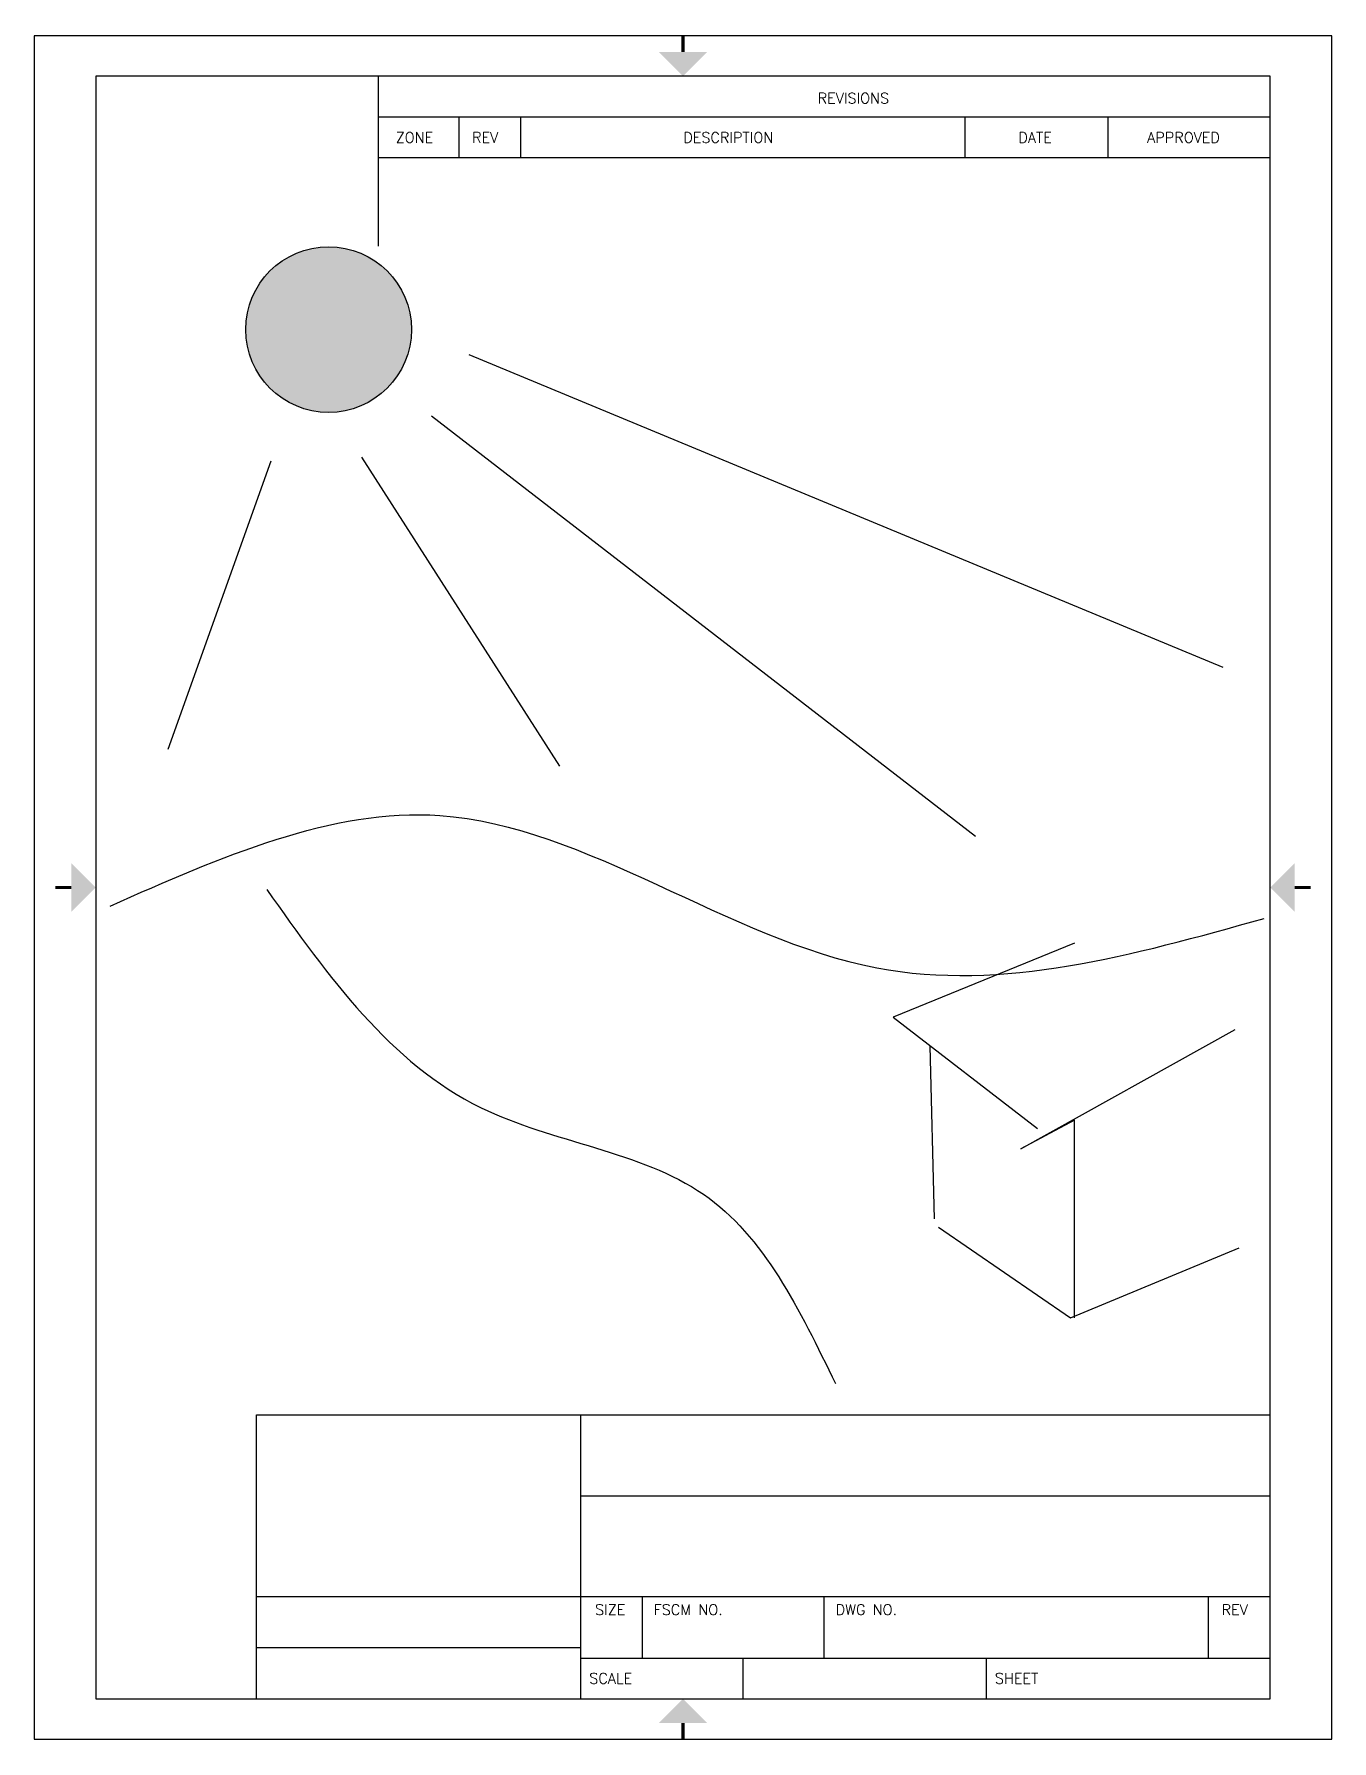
# Paper-space layout 'Layout1' of a CAD drawing. Extents: x 0 to 8, y 0 to 10.5.
# The model-space entities are those that its viewports show. They can reach past a viewport. Long polylines and large blocks are cut down to what shows.
import ezdxf

# ---------------------------------------------------------------- set-up
doc = ezdxf.new("R2010")
doc.units = 0
doc.header["$MEASUREMENT"] = 0
doc.layers.get('0').update_dxf_attribs({"linetype": 'CONTINUOUS'})
doc.layers.add('TB', color=7, linetype='CONTINUOUS')
doc.styles.add('ADESK1', font='romans')

# ---------------------------------------------------------------- blocks, each defined once
blk = doc.blocks.new('TITLE_BLOCK')
at = {"layer": 'TB'}
for p, q in [((0, 10.5), (0, 0)), ((8, 10.5), (0, 10.5)), ((8, 0), (8, 10.5)), ((0.38, 10.25), (0.38, 0.25)), ((7.62, 10.25), (0.38, 10.25)), ((2.12, 10.25), (2.12, 9.2027)), ((7.62, 0.25), (7.62, 10.25)), ((2.12, 10), (7.62, 10)), ((2.62, 9.75), (2.62, 10)), ((3, 9.75), (3, 10)), ((5.74, 9.75), (5.74, 10)), ((6.62, 9.75), (6.62, 10)), ((2.12, 9.75), (7.62, 9.75)), ((1.37, 2), (7.62, 2)), ((1.37, 0.25), (1.37, 2)), ((3.37, 0.25), (3.37, 2)), ((3.37, 1.5), (7.62, 1.5)), ((1.37, 0.88), (7.62, 0.88)), ((3.75, 0.5), (3.75, 0.88)), ((4.87, 0.5), (4.87, 0.88)), ((7.24, 0.5), (7.24, 0.88)), ((1.37, 0.565), (3.37, 0.565)), ((3.37, 0.5), (7.62, 0.5)), ((4.37, 0.25), (4.37, 0.5)), ((5.87, 0.25), (5.87, 0.5)), ((0.38, 0.25), (7.62, 0.25)), ((0, 0), (8, 0))]:
    blk.add_line(p, q, dxfattribs=at)
at = {"layer": 'TB', "const_width": 0.02}
for points in [[(4, 10.5), (4, 10.4)], [(0.13, 5.25), (0.23, 5.25)], [(7.87, 5.25), (7.77, 5.25)], [(4, 0), (4, 0.1)]]:
    blk.add_lwpolyline(points, dxfattribs=at)
at = {"layer": 'TB'}
for points in [[(3.85, 10.4), (4.15, 10.4), (4, 10.25)], [(0.23, 5.1), (0.23, 5.4), (0.38, 5.25)], [(7.77, 5.1), (7.77, 5.4), (7.62, 5.25)], [(3.85, 0.1), (4.15, 0.1), (4, 0.25)]]:
    blk.add_solid(points, dxfattribs=at)
at = {"color": 0, "style": 'ADESK1', "flags": 8}
for tag, p in [('USER', (0, 10.55)), ('REVDATE', (2.5, 10.55)), ('FNAME', (5.5, 10.55))]:
    blk.add_attdef(tag, p, '', height=0.15, dxfattribs=at)
at = {"layer": 'TB', "style": 'ADESK1'}
for s, p in [('REVISIONS', (4.8302, 10.0825)), ('ZONE', (2.2287, 9.8403)), ('REV', (2.7001, 9.8403)), ('DESCRIPTION', (4.002, 9.8403)), ('DATE', (6.0677, 9.8403)), ('APPROVED', (6.8614, 9.8403)), ('SIZE', (3.4579, 0.7659)), ('FSCM NO.', (3.8189, 0.7659)), ('DWG NO.', (4.941, 0.7659)), ('REV', (7.3205, 0.7659)), ('SCALE', (3.4223, 0.3425)), ('SHEET', (5.9228, 0.3425))]:
    blk.add_text(s, height=0.065, dxfattribs=at).set_placement(p)
at = {"layer": 'TB', "style": 'ADESK1', "flags": 9}
for tag in ['MAXY', 'MAXX', 'MINY', 'MINX']:
    blk.add_attdef(tag, (0, 0), '', height=0.065, dxfattribs=at)

msp = doc.modelspace()

# ---------------------------------------------------------------- hatches: boundary and pattern name
msp.add_hatch(color=2).paths.add_polyline_path([(1.038, 9.599, 1), (2.255, 9.599, 1)])

# ---------------------------------------------------------------- linework, layer by layer
for p, q in [((2.676, 9.417), (8.216, 7.118)), ((2.403, 8.964), (6.4, 5.878)), ((1.888, 8.661), (3.342, 6.392)), ((1.222, 8.631), (0.465, 6.513))]:
    msp.add_line(p, q)
at = {"color": 1}
for p, q in [((7.126, 5.092), (5.794, 4.547)), ((5.794, 4.547), (6.854, 3.73)), ((6.733, 3.579), (8.307, 4.456)), ((6.097, 3.065), (6.067, 4.335)), ((7.126, 3.791), (6.733, 3.579)), ((7.126, 2.339), (7.126, 3.791)), ((6.127, 3.004), (7.096, 2.339)), ((7.096, 2.339), (8.337, 2.853))]:
    msp.add_line(p, q, dxfattribs=at)
msp.add_circle((1.646, 9.599), 0.609)
at = {"end_tangent": (-0.619211, -0.785224)}
msp.add_spline([(0.041, 5.364), (2.464, 6.029), (5.673, 4.91), (8.519, 5.273)], degree=3, dxfattribs=at)
at = {"color": 5, "start_tangent": (-0.857694, 0.51416)}
msp.add_spline([(1.192, 5.485), (2.766, 3.882), (4.401, 3.246), (5.37, 1.855)], degree=3, dxfattribs=at)

psp = doc.layouts.get("Layout1")

# ---------------------------------------------------------------- block references
psp.add_blockref('TITLE_BLOCK', (0, 0))

# ---------------------------------------------------------------- viewports
at = {"layer": '0', "view_target_point": (-138, 0)}
psp.add_viewport(center=(4, 5.25), size=(7.24, 10), view_center_point=(142.25, 5.5), view_height=11.9191, dxfattribs=at)

doc.saveas('drawing.dxf')
